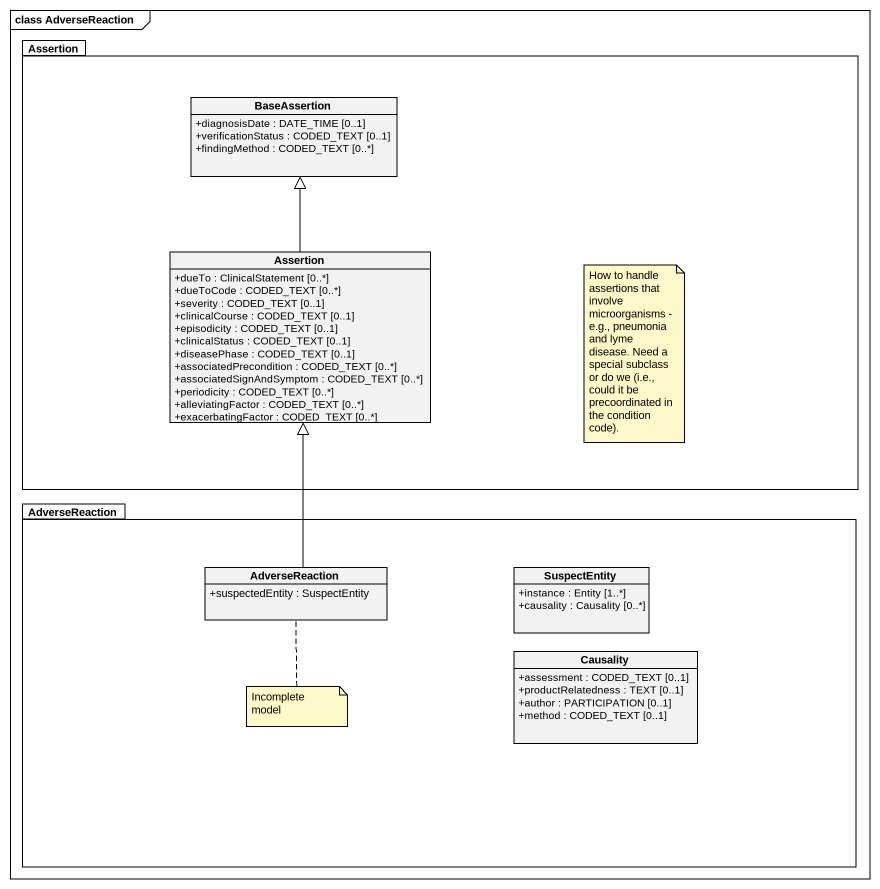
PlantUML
@startuml
mainframe class AdverseReaction
hide circle
hide empty members
skinparam classAttributeIconSize 0
package Assertion {
  class BaseAssertion {
    +diagnosisDate : DATE_TIME [0..1]
    +verificationStatus : CODED_TEXT [0..1]
    +findingMethod : CODED_TEXT [0..*]
  }
  class "Assertion" as Assertion_2 {
    +dueTo : ClinicalStatement [0..*]
    +dueToCode : CODED_TEXT [0..*]
    +severity : CODED_TEXT [0..1]
    +clinicalCourse : CODED_TEXT [0..1]
    +episodicity : CODED_TEXT [0..1]
    +clinicalStatus : CODED_TEXT [0..1]
    +diseasePhase : CODED_TEXT [0..1]
    +associatedPrecondition : CODED_TEXT [0..*]
    +associatedSignAndSymptom : CODED_TEXT [0..*]
    +periodicity : CODED_TEXT [0..*]
    +alleviatingFactor : CODED_TEXT [0..*]
    +exacerbatingFactor : CODED_TEXT [0..*]
  }
}
package AdverseReaction {
  class "AdverseReaction" as AdverseReaction_2 {
    +suspectedEntity : SuspectEntity
  }
  class SuspectEntity {
    +instance : Entity [1..*]
    +causality : Causality [0..*]
  }
  class Causality {
    +assessment : CODED_TEXT [0..1]
    +productRelatedness : TEXT [0..1]
    +author : PARTICIPATION [0..1]
    +method : CODED_TEXT [0..1]
  }
}
Assertion_2 -up-|> BaseAssertion
AdverseReaction_2 -up-|> Assertion_2
note as N1
  How to handle assertions that involve microorganisms - e.g., pneumonia and lyme disease. Need a special subclass or do we (i.e., could it be precoordinated in the condition code).
end note
note bottom of AdverseReaction_2 : Incomplete model
@enduml
